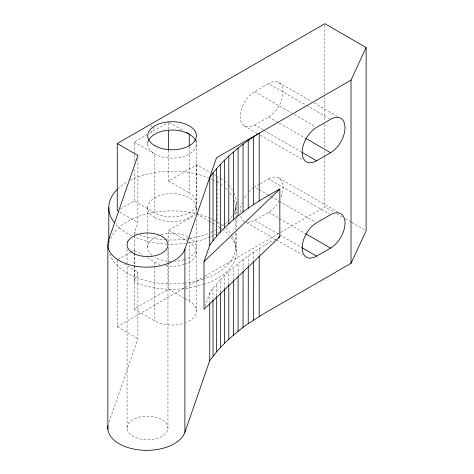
<?xml version="1.0" encoding="UTF-8"?>
<svg xmlns="http://www.w3.org/2000/svg" width="474" height="474" viewBox="0 0 474 474"><rect width="100%" height="100%" fill="white"/><g stroke="black" fill="none" stroke-linecap="round" stroke-linejoin="round"><path stroke-width="0.36" stroke-dasharray="2.37 1.78" d="M216.701 295.871L216.713 284.092M220.469 292.322L220.469 279.802C236.473 262.714 256.12 249.472 276.721 238.564M224.528 288.867L224.528 275.607M228.818 284.75L228.818 271.495M233.344 279.986L233.344 267.466M238.096 275.305L238.096 263.52M243.073 269.984L243.073 259.675M248.275 265.499L248.281 255.924M127.068 427.957L127.767 424.905A20.441 11.803 0 0 1 160.65 418.921A20.441 11.803 0 0 1 156.153 438.657A20.441 11.803 0 0 1 127.068 427.957L127.068 265.446M134.456 234.802L134.456 232.598L137.91 222.626L137.91 158.423M204.187 284.305L188.693 288.008A64.245 37.091 0 0 1 139.943 284.305L134.456 281.876L137.91 271.904L124.769 264.32M109.014 422.067L137.91 338.667L137.91 271.904M204.964 306.583L209.739 292.808L212.577 288.713L220.469 279.802M154.168 127.085L151.419 132.169L151.419 130.083M134.207 153.866L134.207 142.105L146.958 134.746M149.506 133.277L168.626 122.239M262.963 129.811L254.662 125.018A20.441 11.803 -60 0 1 240.205 116.675A20.441 11.803 -60 0 1 254.662 91.636L268.622 83.578L305.665 104.961M254.662 125.018L268.622 116.96A20.441 11.803 -60 0 0 283.079 91.92A20.441 11.803 -60 0 0 268.622 83.578M120.396 208.892L134.207 200.923L154.862 212.844A24.334 14.048 0 0 0 189.274 212.844A24.334 14.048 0 0 0 189.274 192.971L189.274 146.656M168.626 150.175L168.626 181.05L196.846 164.756L210.61 172.708M117.884 259.622L130.445 252.369M131.073 252.008L134.207 250.195L142.97 255.255M168.626 242.09L168.626 230.328L195.561 214.775M259.74 184.084L254.662 187.011L258.496 189.227M260.374 183.716L268.622 178.953L329.294 213.981M247.434 222.33A20.441 11.803 -60 0 0 254.662 220.392L268.622 212.334A20.441 11.803 -60 0 0 278.842 201.545M134.207 253.14L134.207 309.012L168.626 289.14L184.268 298.176M117.256 259.983L117.256 326.746L204.395 276.437M205.035 276.069L324.844 206.895L333.601 211.955M189.404 238.564L204.187 235.027A64.245 37.091 0 0 0 209.822 232.918M134.456 232.598L136.897 233.676M278.842 82.565L311.418 101.371M313.972 102.846L338.24 116.853M306.305 105.329L329.294 118.607M254.662 91.636L291.706 113.025M294.259 114.501L315.334 126.665M268.622 116.96L305.025 137.975M263.603 130.184L301.28 151.935M244.442 126.031L257.216 133.407M260.41 135.25L302.554 159.584M278.842 177.94L338.24 212.228M336.73 213.762L342.364 217.015M345.493 218.822L351.121 222.069M351.749 222.43L364.891 230.02M169.254 122.6L182.389 130.184M259.136 189.594L268.077 194.755M268.711 195.122L270.63 196.23M271.264 196.597L278.931 201.023M279.571 201.391L315.334 222.039M213.738 174.515L215.617 175.593M268.622 212.334L278.842 218.23M279.482 218.603L305.025 233.35M134.207 142.105L154.862 154.026L154.862 212.844M254.662 220.392L278.931 234.405M279.571 234.772L301.28 247.309M246.356 222.513L275.732 239.471M276.372 239.844L302.554 254.959M168.626 181.05L189.274 192.971M196.846 214.035L208.732 220.896M209.36 221.257L211.86 222.703M212.488 223.064L215.617 224.872M168.626 230.328L188.024 241.527M119.762 212.151L137.91 222.626M147.349 257.785L154.862 262.116A24.334 14.048 0 0 0 159.898 264.35M184.896 298.537L189.274 301.061A24.334 14.048 0 0 1 186.241 322.421M134.207 309.012L154.862 320.934A24.334 14.048 0 0 0 184.232 323.167M117.256 326.746L137.91 338.667M253.525 252.192L253.537 261.038M212.962 288.382L212.98 299.432M324.844 25.175L324.844 93.876M324.844 96.832L324.844 121.208M324.844 124.164L324.844 147.799M324.844 150.756L324.844 155.928M324.844 156.669L324.844 206.895M259.201 248.678L259.201 254.574M236.313 202.908L236.313 216.144M236.313 216.879L236.313 229.386M236.313 233.06L236.313 252.186M235.335 207.677L235.335 216.505M235.335 219.45L235.335 229.754M235.335 233.433L235.335 247.416M209.739 292.808L209.739 303.117M196.846 164.756L196.846 211.09M196.402 139.919L196.402 202.908M196.402 207.677L196.402 213.561M196.402 219.45L196.402 247.416M196.402 252.186L196.402 310.997M189.274 301.061L189.274 242.25A24.334 14.048 0 0 1 184.913 264.119M168.626 122.973L168.626 128.851M168.626 247.238L168.626 261.938M168.626 262.673L168.626 289.14M167.956 249.194L167.956 263.965M167.956 264.705L167.956 427.957M154.862 262.116L154.862 265.796M154.862 266.53L154.862 320.934M151.419 125.219L151.419 126.605M147.734 141.311L147.734 144.09M147.734 207.677L147.734 231.964M147.734 232.698L147.734 247.416M134.456 235.537L134.456 252.452M134.456 253.193L134.456 281.876M134.207 154.607L134.207 163.423M134.207 169.307L134.207 200.923M134.207 250.195L134.207 252.405M127.068 249.194L127.068 264.705M108.795 243.737L108.795 245.206M108.534 243.215L108.534 245.431M268.622 178.953A20.441 11.803 -60 0 1 281.141 196.757M244.442 221.405A20.441 11.803 -60 0 1 240.703 216.085M240.205 212.05A20.441 11.803 -60 0 1 242.143 202.588M244.442 197.8A20.441 11.803 -60 0 1 247.031 193.931M248.88 191.745A20.441 11.803 -60 0 1 254.123 187.337M231.205 237.687A64.245 37.091 0 0 1 204.91 284.062M219.421 227.117A64.245 37.091 0 0 0 217.495 225.956L217.495 176.678A64.245 37.091 0 0 1 220.049 178.242M220.049 227.52A64.245 37.091 0 0 1 221.868 228.752M222.46 229.173A64.245 37.091 0 0 1 229.303 235.335M232.444 215.587A64.245 37.091 0 0 1 229.801 219.178M229.303 219.758A64.245 37.091 0 0 1 225.233 223.728M224.7 224.172A64.245 37.091 0 0 1 221.269 226.756M220.665 227.165A64.245 37.091 0 0 1 217.495 229.138M216.902 229.475A64.245 37.091 0 0 1 213.804 231.105M213.158 231.419A64.245 37.091 0 0 1 210.503 232.627M188.693 238.736A64.245 37.091 0 0 1 166.967 239.88M166.238 239.844A64.245 37.091 0 0 1 139.943 235.027M220.665 178.645A64.245 37.091 0 0 1 223.604 180.76M224.155 181.198A64.245 37.091 0 0 1 227.704 184.362M228.782 185.488A64.245 37.091 0 0 1 232.444 190.228M234.12 193.309A64.245 37.091 0 0 1 234.12 212.506M195.821 141.051A24.334 14.048 0 0 1 172.068 158.144A24.334 14.048 0 0 1 148.309 141.051M184.232 264.35A24.334 14.048 0 0 1 164.419 265.523M189.274 237.48A24.334 14.048 0 0 1 184.913 259.349M184.232 259.58A24.334 14.048 0 0 1 174.888 261.37M171.363 261.458A24.334 14.048 0 0 1 154.862 257.352M151.958 255.326A24.334 14.048 0 0 1 158.553 235.732M161.136 234.861A24.334 14.048 0 0 1 188.119 236.852M232.248 236.135A63.273 36.528 0 0 1 203.702 279.05M203.056 279.263A63.273 36.528 0 0 1 184.955 283.179M184.25 283.262A63.273 36.528 0 0 1 109.5 252.861M108.807 246.741A63.273 36.528 0 0 1 144.232 214.609A63.273 36.528 0 0 1 209.917 218.147M210.586 218.437A63.273 36.528 0 0 1 213.17 219.646M213.798 219.96A63.273 36.528 0 0 1 216.808 221.583M217.483 221.98A63.273 36.528 0 0 1 223.141 225.855M225.867 228.19A63.273 36.528 0 0 1 231.899 235.531M219.462 231.875A63.273 36.528 0 0 1 217.483 233.107M216.808 233.504A63.273 36.528 0 0 1 213.798 235.134M213.17 235.448A63.273 36.528 0 0 1 210.586 236.656M209.917 236.947A63.273 36.528 0 0 1 167.766 244.122M167.044 244.092A63.273 36.528 0 0 1 134.213 236.947M131.6 235.756A63.273 36.528 0 0 1 115.206 223.698M117.759 188.93A63.273 36.528 0 0 1 127.328 181.844M130.338 180.221A63.273 36.528 0 0 1 208.572 177.839M209.247 178.117A63.273 36.528 0 0 1 211.89 179.291M212.536 179.593A63.273 36.528 0 0 1 215.629 181.187M216.808 181.844A63.273 36.528 0 0 1 223.141 186.116M225.351 187.977A63.273 36.528 0 0 1 227.923 190.518M229.866 192.811A63.273 36.528 0 0 1 232.248 196.396M234.002 200.206A63.273 36.528 0 0 1 234.002 215.149M154.862 217.613A24.334 14.048 0 0 0 195.572 211.309A24.334 14.048 0 0 0 165.77 194.103A24.334 14.048 0 0 0 154.862 217.613"/><path stroke-width="0.71" d="M213.016 240.709C230.702 218.354 254.982 202.386 279.85 189.073L279.85 236.757L204.01 309.338L204.01 261.654L209.739 245.123L213.016 240.709L213.069 172.963C225.784 156.971 241.882 143.948 259.201 133.235L351.027 80.112L366.141 47.542L324.844 23.7L117.256 143.545L117.256 210.705L118.512 211.428M107.971 425.634A38.939 22.479 0 0 0 140.956 450.099A38.939 22.479 0 0 0 184.896 432.276L209.739 360.566L216.648 351.827L216.701 296.606M220.374 232.088L220.469 164.359M216.648 351.827L220.469 347.561L220.469 293.056M224.48 227.905L224.522 160.165M220.469 347.561L224.522 343.366L224.528 288.867M224.522 343.366L228.818 339.248L228.818 284.75M228.794 223.799L228.818 156.053M228.818 339.248L233.338 335.219L233.344 280.721M233.338 335.219L238.078 331.273L238.09 276.775M238.078 215.824L238.078 148.072M243.043 211.973L243.043 144.215M238.078 331.273L243.043 327.416L243.067 271.454M248.222 208.21L248.222 140.458M243.043 327.416L248.222 323.653L248.275 266.969M253.584 204.537L253.608 136.796M108.534 242.475L108.534 240.259L137.91 155.472L117.256 143.545M184.896 432.276L184.896 249.075L216.529 157.765L259.201 133.235L259.201 200.994M248.222 323.653L264.99 312.982L351.027 263.313L366.141 230.743L366.141 47.542M213.069 172.963L209.739 177.365L209.739 245.123M204.01 261.654L279.85 189.073M316.608 160.787L330.574 152.723A20.441 11.803 -60 0 0 345.025 127.69A20.441 11.803 -60 0 0 330.574 119.341L316.608 127.405A20.441 11.803 -60 0 0 302.157 152.438A20.441 11.803 -60 0 0 316.608 160.787L301.92 152.302M278.599 237.48L279.85 236.757M316.608 256.156L330.574 248.098A20.441 11.803 -60 0 0 345.025 223.064A20.441 11.803 -60 0 0 330.574 214.716L316.608 222.78A20.441 11.803 -60 0 0 302.157 247.813A20.441 11.803 -60 0 0 316.608 256.156L301.92 247.677M305.665 138.343L330.574 152.723M186.146 132.353L189.274 134.16L189.274 145.921M305.665 233.718L330.574 248.098M253.537 261.772L253.608 319.991M212.98 300.166L213.069 356.164M351.027 80.112L351.027 263.313M259.201 256.043L259.201 316.436M233.338 152.018L233.344 219.776M216.648 168.626L216.648 236.384M209.739 303.858L209.739 360.566M168.626 130.326L168.626 150.175M108.795 207.677L108.795 239.323M107.859 246.119L107.859 429.314M184.896 249.075A38.939 22.479 0 0 1 139.078 266.714A38.939 22.479 0 0 1 108.534 240.259M148.563 140.458A24.334 14.048 0 0 1 172.068 130.042A24.334 14.048 0 0 1 195.572 140.458M114.27 222.537A63.273 36.528 0 0 1 117.274 189.41M127.767 241.704L127.068 244.762A20.441 11.803 0 0 0 156.153 255.456A20.441 11.803 0 0 0 160.65 235.72A20.441 11.803 0 0 0 127.767 241.704M154.862 145.684A24.334 14.048 0 0 0 195.572 139.386A24.334 14.048 0 0 0 165.77 122.179A24.334 14.048 0 0 0 154.862 145.684"/></g></svg>
